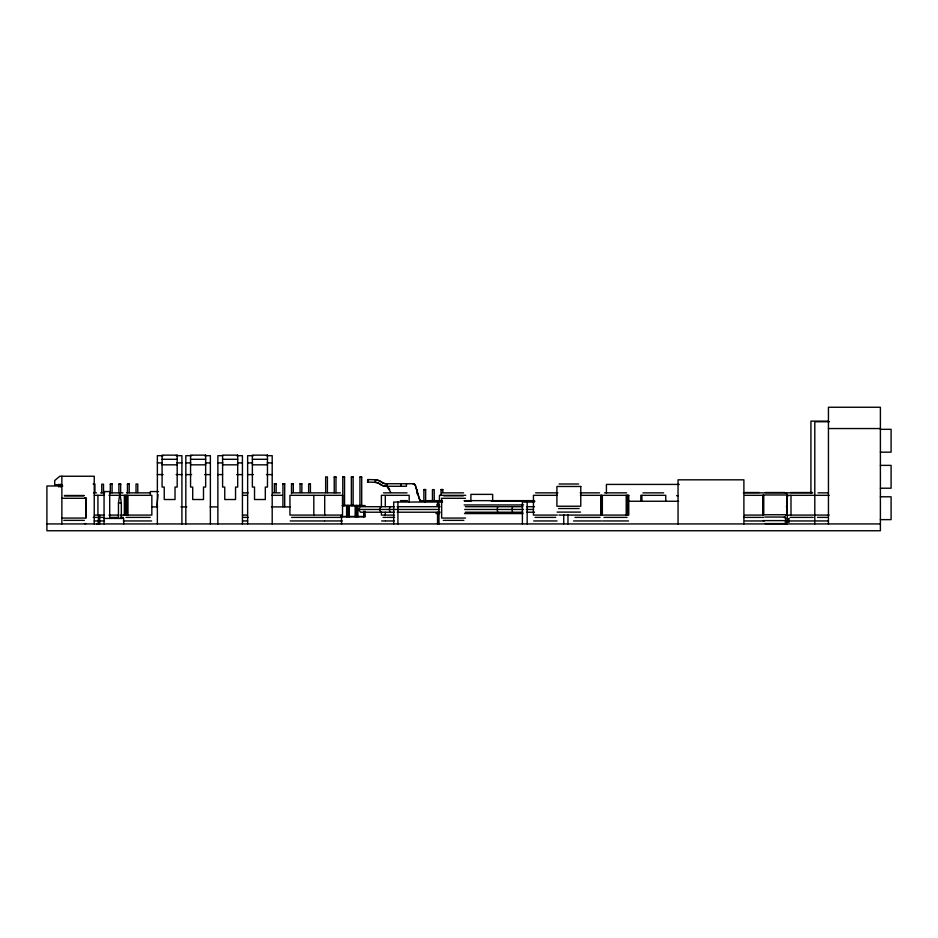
<?xml version="1.0" encoding="UTF-8"?>
<svg xmlns="http://www.w3.org/2000/svg" width="938" height="938" viewBox="0 0 938 938"><rect width="100%" height="100%" fill="white"/><g stroke="black" fill="none" stroke-linecap="round" stroke-linejoin="round"><path stroke-width="1.41" d="M367.731 482.097L367.802 479.564M118.458 518.433L118.458 502.932L119.9 493.236L121.33 502.932L121.33 518.433M158.03 494.619L156.798 507.153M497.75 506.696L497.117 509.463L497.75 512.218M512.582 506.696L511.949 509.463L512.582 512.218M390.02 506.696L389.258 509.463L390.02 512.218M380.98 506.696L379.386 509.463L380.98 512.218M394.488 512.218L360.544 512.218L358.504 509.463L360.544 506.696L394.488 506.696M424.574 502.369L426.18 500.646L442.208 500.646M343.671 505.324L365.105 505.641L342.218 505.664M340.752 516.803L365.105 516.779L365.105 511.21M96.977 523.932L99.709 523.932M828.289 421.139L810.924 421.139L810.924 493.529M829.38 421.737L814.805 421.737L814.805 523.932M828.442 428.549L880.395 428.549M880.395 429.323L891.1 429.323L891.1 452.163L880.395 452.163M163.142 455.68L157.361 455.68L157.361 523.932M176.133 455.68L181.913 455.68L181.913 523.932M191.61 455.68L185.83 455.68L185.83 523.932M204.601 455.68L210.382 455.68L210.382 523.932M222.869 455.68L217.874 455.68L217.874 523.932M236.646 455.68L242.426 455.68L242.426 523.932M253.424 455.68L247.644 455.68L247.644 523.932M266.415 455.68L272.196 455.68L272.196 523.932M162.086 459.303L177.188 459.303M190.555 459.303L205.657 459.303M222.599 459.303L237.701 459.303M252.369 459.303L267.471 459.303M157.361 462.903L162.356 462.903M176.919 462.903L181.913 462.903M185.83 462.903L190.824 462.903M205.387 462.903L210.382 462.903M217.874 462.903L222.869 462.903M237.431 462.903L242.426 462.903M247.644 462.903L252.639 462.903M267.201 462.903L272.196 462.903M162.086 464.826L177.188 464.826M190.555 464.826L205.657 464.826M222.599 464.826L237.701 464.826M252.369 464.826L267.471 464.826M880.395 465.377L891.1 465.377L891.1 488.217L880.395 488.217M157.361 474.593L163.142 474.593M176.133 474.593L181.913 474.593M185.83 474.593L191.61 474.593M204.601 474.593L210.382 474.593M217.874 474.593L222.599 474.593M236.646 474.593L242.426 474.593M247.644 474.593L253.424 474.593M266.415 474.593L272.196 474.593M359.946 477.055L361.705 477.055L361.705 505.605L359.946 505.605L359.946 477.055L361.705 477.09M335.98 477.09L334.221 477.09L335.98 476.926L335.98 492.778M344.551 477.09L342.792 477.09L344.551 476.891L344.551 505.605L342.792 505.605L342.792 476.891M353.122 477.09L351.363 477.09L353.122 476.891L353.122 505.605L351.363 505.43M274.365 483.738L276.124 483.738M282.936 483.867L284.695 483.902M291.507 483.738L293.266 483.738M300.078 483.738L301.837 483.902M310.408 483.902L308.649 483.867L308.649 492.462M93.179 484.055L94.937 484.02L94.937 492.602M112.079 484.055L110.321 484.02L110.321 492.778M120.65 484.055L118.892 484.02L118.892 492.778M129.221 484.055L127.462 484.02L127.462 492.778M559.048 484.008L578.629 484.008M110.321 484.184L112.079 484.219M118.892 484.219L120.65 484.184M127.462 484.219L129.221 484.184M679.241 484.418L606.417 484.418L606.417 493.2M61.873 484.758L54.721 484.758L54.721 480.502L59.821 476.246L94.234 476.246L94.234 523.932M62.787 485.978L46.9 485.978L46.9 530.744L880.395 530.744L880.395 407.256L828.442 407.256L828.442 523.932M423.882 489.624L425.641 489.636M441.024 489.624L442.783 489.636M158.522 491.559L150.35 491.559L150.35 494.385M744.573 492.52L759.252 492.52M765.232 492.52L784.813 492.52M790.605 492.52L812.32 492.52M93.659 492.86L96.532 492.86M100.624 492.86L104.657 492.86M110.414 492.86L122.925 492.86M126.489 492.86L149.705 492.86M243.083 492.86L248.148 492.86M272.817 492.86L280.075 492.86M292.081 492.86L340.377 492.86M383.548 492.86L407.033 492.86M441.599 492.86L463.571 492.86M535.586 492.86L557.864 492.86M580.2 492.86L599.558 492.86M604.494 492.86L626.607 492.86M642.964 492.86L663.623 492.86M743.412 492.86L812.718 492.86M817.995 492.86L827.785 492.86M785.434 493.212L786.748 493.212M94.433 495.323L104.446 495.323M109.019 495.323L151.85 495.323L151.85 515.079L120.744 515.079M242.532 495.323L247.011 495.323M271.68 495.323L282.221 495.323M384.885 495.323L381.391 495.323L381.391 506.614M465.717 495.323L439.453 495.323L439.453 500.962M557.313 495.323L533.441 495.323L533.441 515.079L557.313 515.079M580.423 495.323L601.704 495.323L601.704 515.079L558.931 515.079M744.924 495.323L762.829 495.323L762.829 515.079L744.924 515.079M763.755 495.323L763.755 515.079M786.818 495.323L814.864 495.323M815.849 495.323L829.18 495.323M64.546 495.499L84.127 495.499M64.288 495.839L83.869 495.839M443.791 495.839L463.36 495.839M676.568 495.663L678.174 495.663M787.299 495.663L788.893 495.663M880.395 496.788L891.1 496.788L891.1 519.629L880.395 519.629M84.678 497.961L86.273 497.961L85.862 517.717M62.143 498.301L86.015 498.301L86.015 518.057L62.143 518.057M465.518 498.301L441.646 498.301L441.646 518.057L465.518 518.057M400.409 500.646L407.409 500.646M464.076 500.646L534.027 500.646M419.603 501.255L440.039 501.255M464.849 501.255L471.251 501.255M491.278 501.255L534.906 501.255M627.463 501.255L678.62 501.255M442.56 502.041L438.972 502.041L438.972 523.932M534.355 502.041L522.384 502.041L522.384 523.932M118.458 502.932L121.33 502.932M436.651 504.949L439.547 504.949M464.169 504.949L523.556 504.949M397.184 506.696L440.145 506.696M465.365 506.696L522.818 506.696M526.675 506.696L534.508 506.696M786.302 506.766L787.263 506.766M151.733 506.907L157.584 506.907M180.94 506.907L186.779 506.907M210.135 506.907L217.44 506.907M271.457 506.907L290.428 506.907M558.556 508.537L579.133 508.537M358.504 509.463L439.43 509.463M464.673 509.463L523.463 509.463M526.335 509.463L533.523 509.463M397.184 512.218L440.145 512.218M465.365 512.218L522.818 512.218M526.675 512.218L534.508 512.218M557.149 512.101L580.528 512.101M435.994 512.98L438.914 512.98M465.271 512.98L522.372 512.98M436.287 513.567L439.594 513.567M464.498 513.567L523.087 513.567M94.433 515.079L104.446 515.079M109.019 515.079L118.856 515.079M242.532 515.079L247.011 515.079M384.885 515.079L381.391 515.079L381.391 512.254M394.159 515.079L385.307 515.079L385.307 512.254M785.622 515.079L787.216 515.079M788.893 515.079L814.864 515.079M815.849 515.079L829.18 515.079M787.299 515.419L788.483 515.419M340.752 516.463L365.105 516.486M764.74 517.049L785.317 517.049M93.272 517.389L97.036 517.389M100.12 517.389L103.133 517.389M110.414 517.389L117.684 517.389M120.416 517.389L123.429 517.389M125.985 517.389L150.209 517.389M242.954 517.389L248.289 517.389M291.577 517.389L312.155 517.389M312.764 517.389L323.059 517.389M323.317 517.389L340.881 517.389M383.044 517.389L386.057 517.389M386.96 517.389L394.581 517.389M535.082 517.389L555.671 517.389M574.947 517.389L600.062 517.389M603.99 517.389L627.112 517.389M743.611 517.389L761.175 517.389M762.113 517.389L763.485 517.389M784.191 517.389L785.575 517.389M790.136 517.389L813.223 517.389M817.49 517.389L827.785 517.389M104.059 518.433L123.722 518.433L123.722 523.932M785.165 518.62L789.257 518.62M785.446 520.004L786.067 520.004M787.65 520.004L789.257 520.004M63.784 520.367L84.373 520.367M443.287 520.367L463.864 520.367M763.333 520.613L786.712 520.613M94.257 520.953L98.431 520.953M98.725 520.953L104.564 520.953M123.265 520.953L151.616 520.953M242.59 520.953L247.632 520.953M290.182 520.953L324.454 520.953M324.736 520.953L342.276 520.953M381.637 520.953L385.061 520.953M385.553 520.953L394.218 520.953M533.687 520.953L557.066 520.953M573.54 520.953L601.457 520.953M602.583 520.953L628.519 520.953M745.042 520.953L762.582 520.953M763.321 520.953L764.493 520.953M785.411 520.953L814.618 520.953M816.083 520.953L827.785 520.953M787.088 521.305L788.647 521.305M785.059 522.149L787.111 522.149M787.439 522.149L789.257 522.149M84.467 523.592L86.026 523.592M765.115 523.592L784.93 523.592M46.9 523.932L880.395 523.932M785.54 524.272L786.865 524.272M96.977 523.592L99.709 523.592L99.709 515.243M375.376 482.331L374.672 482.284A10.119 10.119 0 0 1 379.738 483.961L380.781 484.583A10.119 10.119 0 0 0 386.374 486.271M376.079 479.869L374.813 479.752A12.651 12.651 0 0 1 381.133 481.851L382.012 482.472M375.212 482.331L375.904 482.402M388.942 488.405L387.124 486.271L387.124 483.738M386.972 483.738L386.972 486.271L389.68 489.484M386.972 486.271L390.853 492.438M790.992 495.323L790.992 515.079M787.216 495.323L787.263 518.62M743.893 523.932L743.893 479.822L678.045 479.822L678.045 523.932M665.769 500.962L665.769 495.323L640.818 495.323L640.818 500.962M641.897 495.323L641.897 500.962M627.628 495.323L627.628 515.079M627.065 495.323L627.065 515.079M626.209 495.323L626.209 515.079M601.598 495.323L601.598 515.079M600.801 495.323L600.801 515.079M567.971 514.61L567.971 523.932M563.738 514.61L563.738 523.932M527.168 502.041L527.168 523.932M492.661 500.646L492.661 494.373L470.899 494.373L470.899 500.646M442.783 492.438L442.783 489.554L441.024 489.554L441.024 495.241M437.542 506.414L437.542 502.041L393.69 502.041L393.69 523.932M437.542 512.254L437.542 523.932M434.212 500.845L434.212 489.624L432.453 489.636L432.453 500.845M425.641 500.845L425.641 489.554L423.882 489.566L423.882 500.845M417.07 489.554L417.07 493.845M409.179 502.381L409.179 495.323L385.307 495.323L385.307 506.614M406.435 483.738L406.435 486.271L386.21 486.271A10.119 10.119 0 0 1 380.617 484.583M400.889 483.738L400.889 486.271M397.923 502.041L397.923 523.932M363.745 511.233L363.745 516.803M357.894 505.664L357.894 516.803M356.534 505.359L356.534 516.779M355.174 505.664L355.174 516.803M351.363 476.891L351.363 505.605M349.323 505.664L349.323 516.803M347.963 505.359L347.963 516.779M346.603 505.664L346.603 516.803M341.526 515.419L341.526 523.932M334.221 476.891L334.221 492.778M327.409 492.602L327.409 476.891L325.65 476.891L325.65 492.602M324.7 495.323L324.7 515.079M313.808 495.323L313.808 515.079M310.408 483.867L310.408 492.462M301.837 492.462L301.837 483.703L300.078 483.703L300.078 492.462M293.266 492.286L293.266 483.703L291.507 483.703L291.507 493.716M284.695 506.719L284.695 483.703L282.936 483.703L282.936 506.719M276.124 492.286L276.124 483.703L274.365 483.703L274.365 492.286M137.792 492.602L137.792 484.02L136.033 484.02L136.033 492.602M129.221 484.02L129.221 492.778M127.978 495.323L127.978 515.079M127.029 495.323L127.029 515.079M126.524 495.323L126.524 515.079M125.446 495.323L125.446 515.079M124.344 495.323L124.344 515.079M120.65 484.02L120.65 492.778M112.079 484.02L112.079 492.778M109.699 518.433L109.699 491.559L104.059 491.559L104.059 523.932M103.508 492.778L103.508 484.184L101.75 484.219L101.75 492.778M98.349 515.267L98.349 523.908M97.927 495.323L97.927 515.079M61.873 476.246L61.873 523.932M60.653 484.184L60.653 487.045M58.895 484.184L58.895 487.045M422.686 501.255A3.518 3.518 0 0 1 419.403 498.746L415.487 485.65A2.685 2.685 0 0 0 412.919 483.738L386.245 483.738A7.621 7.621 0 0 1 382.012 482.472M386.409 483.738A7.621 7.621 0 0 1 382.176 482.472L381.297 481.851A12.651 12.651 0 0 0 374.966 479.752L367.637 479.564L367.579 482.097L374.837 482.284A10.119 10.119 0 0 1 379.89 483.961M422.534 501.255A3.518 3.518 0 0 1 419.239 498.746L415.335 485.65A2.685 2.685 0 0 0 412.755 483.738M177.188 455.141L162.086 455.141L162.086 487.057L164.244 487.057L164.244 499.52L175.031 499.52L175.031 487.057L177.188 487.057L177.188 455.141M205.657 455.141L190.555 455.141L190.555 487.057L192.712 487.057L192.712 499.52L203.499 499.52L203.499 487.057L205.657 487.057L205.657 455.141M237.701 455.141L222.599 455.141L222.599 487.057L224.757 487.057L224.757 499.52L235.544 499.52L235.544 487.057L237.701 487.057L237.701 455.141M267.471 455.141L252.369 455.141L252.369 487.057L254.526 487.057L254.526 499.52L265.313 499.52L265.313 487.057L267.471 487.057L267.471 455.141M580.774 486.47L556.902 486.47L556.902 506.227L580.774 506.227L580.774 486.47M786.959 494.983L763.086 494.983L763.086 514.739L786.959 514.739L786.959 494.983M342.522 495.323L289.936 495.323L289.936 515.079L342.522 515.079L342.522 495.323M628.765 495.323L602.337 495.323L602.337 515.079L628.765 515.079L628.765 495.323"/></g></svg>
